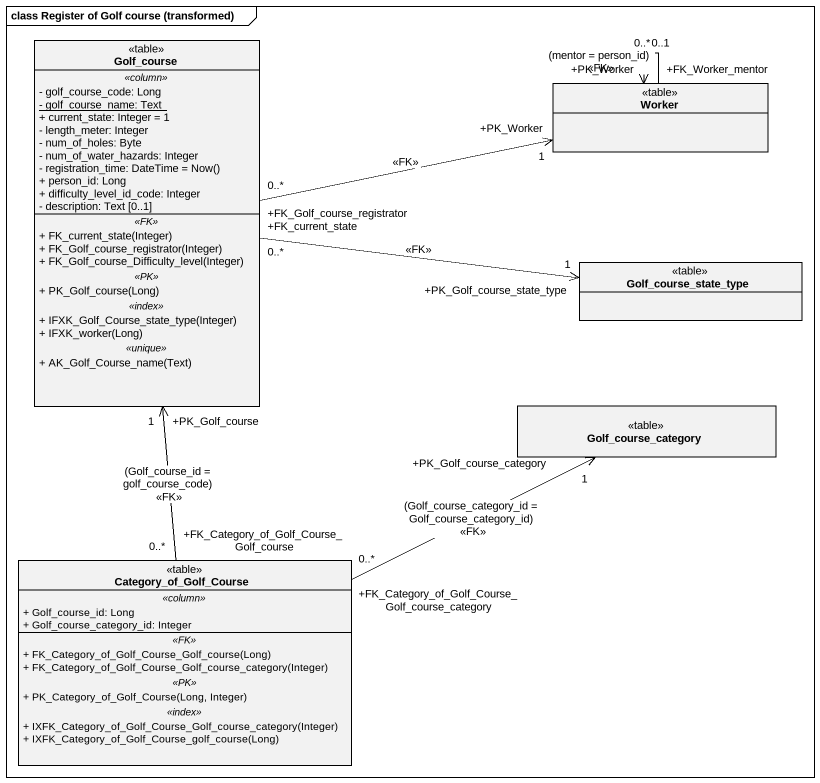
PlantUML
@startuml
mainframe class Register of Golf course (transformed)
hide circle
hide empty members
skinparam classAttributeIconSize 0
class Golf_course <<table>> {
  .. <<column>> ..
  - golf_course_code: Long
  {static} - golf_course_name: Text
  + current_state: Integer = 1
  - length_meter: Integer
  - num_of_holes: Byte
  - num_of_water_hazards: Integer
  {field} - registration_time: DateTime = Now()
  + person_id: Long
  + difficulty_level_id_code: Integer
  - description: Text [0..1]
  .. <<FK>> ..
  + FK_current_state(Integer)
  + FK_Golf_course_registrator(Integer)
  + FK_Golf_course_Difficulty_level(Integer)
  .. <<PK>> ..
  + PK_Golf_course(Long)
  .. <<index>> ..
  + IFXK_Golf_Course_state_type(Integer)
  + IFXK_worker(Long)
  .. <<unique>> ..
  + AK_Golf_Course_name(Text)
}
class Worker <<table>>
class Golf_course_state_type <<table>>
class Golf_course_category <<table>>
class Category_of_Golf_Course <<table>> {
  .. <<column>> ..
  + Golf_course_id: Long
  + Golf_course_category_id: Integer
  .. <<FK>> ..
  + FK_Category_of_Golf_Course_Golf_course(Long)
  + FK_Category_of_Golf_Course_Golf_course_category(Integer)
  .. <<PK>> ..
  + PK_Category_of_Golf_Course(Long, Integer)
  .. <<index>> ..
  + IXFK_Category_of_Golf_Course_Golf_course_category(Integer)
  + IXFK_Category_of_Golf_Course_golf_course(Long)
}
Golf_course "+FK_Golf_course_registrator\n0..*" -right-> "+PK_Worker\n1" Worker : <<FK>>
Golf_course "+FK_current_state\n0..*" -right-> "+PK_Golf_course_state_type\n1" Golf_course_state_type : <<FK>>
Worker "+FK_Worker_mentor\n0..*" --> "+PK_Worker\n0..1" Worker : (mentor = person_id)\n<<FK>>
Category_of_Golf_Course "+FK_Category_of_Golf_Course_Golf_course\n0..*" -up-> "+PK_Golf_course\n1" Golf_course : (Golf_course_id = golf_course_code)\n<<FK>>
Category_of_Golf_Course "+FK_Category_of_Golf_Course_Golf_course_category\n0..*" -right-> "+PK_Golf_course_category\n1" Golf_course_category : (Golf_course_category_id = Golf_course_category_id)\n<<FK>>
@enduml
